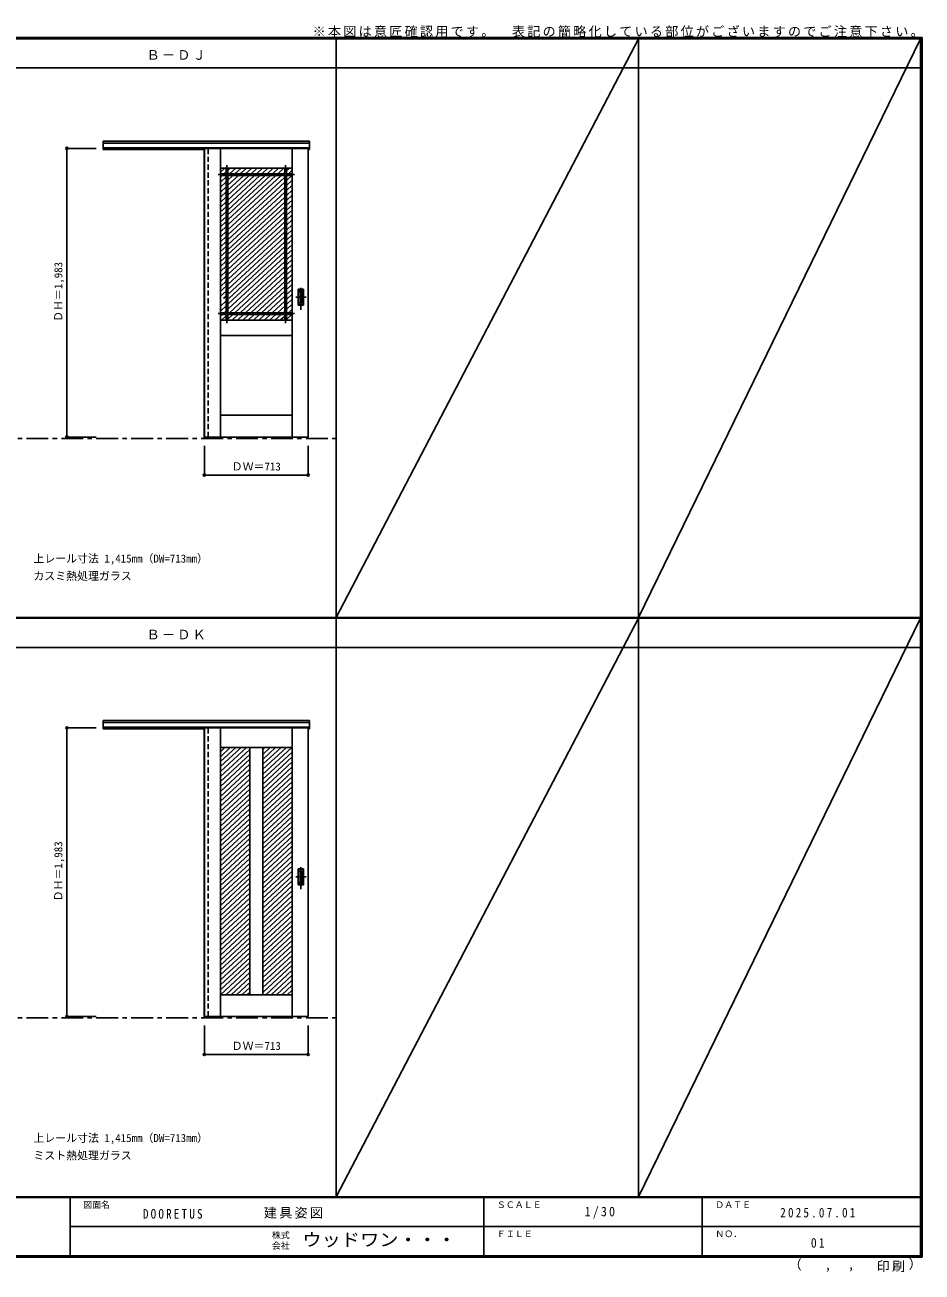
# Model space of a CAD drawing. Units: millimetres, scale not verified. Extents: x -6000 to 5700, y -4307 to 4260.
# Drawn here: x -460 to 5700, y -4307 to 4260 of the extents above; entities that cross this region are included whole.
import ezdxf
from ezdxf.enums import TextEntityAlignment as Align

# ---------------------------------------------------------------- set-up
doc = ezdxf.new("R2010")
doc.units = ezdxf.units.MM
doc.header["$LTSCALE"] = 30
doc.header["$PDMODE"] = 32
doc.header["$PDSIZE"] = 15
doc.linetypes.add('CHAIN1', pattern=[8, 5, -1, 1, -1])
doc.linetypes.add('DASHED1', pattern=[1.8, 1.2, -0.6])
for name, color, linetype in [('0-1_通り芯', 7, 'CHAIN1'), ('0-2_扉', 7, 'Continuous'), ('0-4_枠', 3, 'Continuous'), ('0-6_引手', 7, 'Continuous'), ('0-A_文字', 7, 'Continuous'), ('0-B_寸法', 4, 'Continuous'), ('0-C_ハッチ', 4, 'Continuous'), ('F-1_枠', 6, 'Continuous'), ('F-A_文字', 7, 'Continuous')]:
    doc.layers.add(name, color=color, linetype=linetype)
doc.styles.add('ＭＳ ゴシック', font='')
doc.styles.get('ＭＳ ゴシック').set_extended_font_data('MS Gothic')

msp = doc.modelspace()

# ---------------------------------------------------------------- linework, layer by layer
at = {"layer": '0-1_通り芯'}
for p, q in [((-5490, 1420), (1678, 1420)), ((-5490, -2560.5), (1678, -2560.5))]:
    msp.add_line(p, q, dxfattribs=at)
at = {"layer": '0-2_扉'}
for p, q in [((772, 3412), (772, 1429)), ((772, 3412), (1485, 3412)), ((882, 3412), (882, 1429)), ((1375, 3412), (1375, 1429)), ((1485, 1429), (1485, 3412)), ((882, 3277), (1375, 3277)), ((920.75, 3277), (920.75, 3238.25)), ((933.25, 3277), (933.25, 3238.25)), ((1323.75, 3277), (1323.75, 3238.25)), ((1336.25, 3277), (1336.25, 3238.25)), ((882, 3238.25), (1375, 3238.25)), ((882, 3225.75), (1375, 3225.75)), ((920.75, 3225.75), (920.75, 2283.25)), ((933.25, 3225.75), (933.25, 2283.25)), ((1323.75, 3225.75), (1323.75, 2283.25)), ((1336.25, 3225.75), (1336.25, 2283.25)), ((882, 2283.25), (1375, 2283.25)), ((882, 2270.75), (1375, 2270.75)), ((1071, 2232), (882, 2232)), ((887, 2232), (1375, 2232)), ((920.75, 2270.75), (920.75, 2232)), ((933.25, 2270.75), (933.25, 2232)), ((1323.75, 2270.75), (1323.75, 2232)), ((1336.25, 2270.75), (1336.25, 2232)), ((882, 2127), (1375, 2127)), ((882, 1579), (1375, 1579)), ((772, 1429), (1485, 1429)), ((772, -568.5), (772, -2551.5)), ((772, -568.5), (1485, -568.5)), ((882, -568.5), (882, -2551.5)), ((1375, -568.5), (1375, -2551.5)), ((1485, -568.5), (1485, -2551.5)), ((882, -703.5), (1375, -703.5)), ((1083.5, -703.5), (1083.5, -2401.5)), ((1173.5, -703.5), (1173.5, -2401.5)), ((882, -2401.5), (1375, -2401.5)), ((772, -2551.5), (1485, -2551.5))]:
    msp.add_line(p, q, dxfattribs=at)
at = {"layer": '0-2_扉', "linetype": 'CHAIN1'}
for p, q in [((927, 2210.93), (927, 3297.57)), ((1330, 2210.93), (1330, 3297.57)), ((866.81, 3232), (1390.28, 3232)), ((866.81, 2277), (1390.28, 2277))]:
    msp.add_line(p, q, dxfattribs=at)
at = {"layer": '0-4_枠'}
for p, q in [((78, 3462), (1493, 3462)), ((78, 3405), (78, 3462)), ((78, 3449), (1493, 3449)), ((78, 3417), (1493, 3417)), ((78, 3405), (772, 3405)), ((771, 3417), (771, 1420)), ((799, 3412), (799, 3417)), ((771, 1420), (799, 1420)), ((799, 1429), (799, 1420)), ((78, -518.5), (1493, -518.5)), ((78, -575.5), (78, -518.5)), ((78, -531.5), (1493, -531.5)), ((78, -563.5), (1493, -563.5)), ((78, -575.5), (772, -575.5)), ((771, -563.5), (771, -2560.5)), ((799, -568.5), (799, -563.5)), ((771, -2560.5), (799, -2560.5)), ((799, -2551.5), (799, -2560.5))]:
    msp.add_line(p, q, dxfattribs=at)
at = {"layer": '0-4_枠', "color": 4, "linetype": 'DASHED1'}
for p, q in [((799, 1429), (799, 3412)), ((799, -2551.5), (799, -568.5))]:
    msp.add_line(p, q, dxfattribs=at)
at = {"layer": '0-4_枠'}
for points in [[(1485, 3405), (1493, 3405), (1493, 3462)], [(1485, -575.5), (1493, -575.5), (1493, -518.5)]]:
    msp.add_lwpolyline(points, dxfattribs=at)
at = {"layer": '0-6_引手'}
for p, q in [((1453, 2444.52), (1415, 2444.52)), ((1415, 2334.52), (1415, 2444.52)), ((1446.5, 2428.52), (1421.5, 2428.52)), ((1421.5, 2350.52), (1421.5, 2428.52)), ((1446.5, 2350.52), (1446.5, 2428.52)), ((1453, 2334.52), (1453, 2444.52)), ((1453, 2334.52), (1415, 2334.52)), ((1446.5, 2350.52), (1421.5, 2350.52)), ((1453, -1535.98), (1415, -1535.98)), ((1415, -1645.98), (1415, -1535.98)), ((1453, -1645.98), (1453, -1535.98)), ((1446.5, -1551.98), (1421.5, -1551.98)), ((1421.5, -1629.98), (1421.5, -1551.98)), ((1446.5, -1629.98), (1446.5, -1551.98)), ((1453, -1645.98), (1415, -1645.98)), ((1446.5, -1629.98), (1421.5, -1629.98))]:
    msp.add_line(p, q, dxfattribs=at)
at = {"layer": '0-6_引手', "linetype": 'DASHED1'}
for p, q in [((1418, 2338.52), (1418, 2440.52)), ((1450, 2338.52), (1418, 2338.52)), ((1418, -1641.98), (1418, -1539.98)), ((1450, -1641.98), (1418, -1641.98))]:
    msp.add_line(p, q, dxfattribs=at)
at = {"layer": '0-6_引手', "linetype": 'CHAIN1'}
for p, q in [((1434, 2304.29), (1434, 2475.14)), ((1472.07, 2389.52), (1399.56, 2389.52)), ((1434, -1676.21), (1434, -1505.36)), ((1472.07, -1590.98), (1399.56, -1590.98))]:
    msp.add_line(p, q, dxfattribs=at)
at = {"layer": '0-6_引手', "linetype": 'DASHED1'}
for points in [[(1450, 2338.52), (1450, 2440.52), (1418, 2440.52)], [(1450, -1641.98), (1450, -1539.98), (1418, -1539.98)]]:
    msp.add_lwpolyline(points, dxfattribs=at)
at = {"layer": '0-B_寸法'}
for p, q in [((-172, 3412), (-172, 1429)), ((-172, 3412), (28, 3412)), ((-172, 1429), (28, 1429)), ((772, 1168), (772, 1368)), ((1485, 1168), (1485, 1368)), ((1485, 1168), (772, 1168)), ((-172, -568.5), (-172, -2551.5)), ((-172, -568.5), (28, -568.5)), ((-172, -2551.5), (28, -2551.5)), ((772, -2812.5), (772, -2612.5)), ((1485, -2812.5), (1485, -2612.5)), ((1485, -2812.5), (772, -2812.5))]:
    msp.add_line(p, q, dxfattribs=at)
at = {"layer": '0-B_寸法', "color": 7}
for p in [(-172, 3412), (-172, 1429), (772, 1168), (1485, 1168), (-172, -568.5), (-172, -2551.5), (772, -2812.5), (1485, -2812.5)]:
    msp.add_point(p, dxfattribs=at)
at = {"layer": '0-C_ハッチ'}
for p, q in [((913.35, 3277), (882, 3247.97)), ((950.14, 3277), (933.25, 3261.36)), ((986.94, 3277), (945.09, 3238.25)), ((1023.74, 3277), (981.89, 3238.25)), ((1060.53, 3277), (1018.68, 3238.25)), ((1097.33, 3277), (1055.48, 3238.25)), ((1134.13, 3277), (1092.28, 3238.25)), ((1170.92, 3277), (1129.07, 3238.25)), ((1207.72, 3277), (1165.87, 3238.25)), ((1244.52, 3277), (1202.67, 3238.25)), ((1281.32, 3277), (1239.47, 3238.25)), ((1318.11, 3277), (1276.26, 3238.25)), ((1354.91, 3277), (1336.25, 3259.72)), ((1375, 3261.53), (1349.86, 3238.25)), ((894.79, 3225.75), (882, 3213.9)), ((920.75, 3215.71), (882, 3179.83)), ((920.75, 3181.64), (882, 3145.76)), ((920.75, 3249.78), (908.29, 3238.25)), ((968.39, 3225.75), (933.25, 3193.22)), ((1041.98, 3225.75), (933.25, 3125.07)), ((1005.18, 3225.75), (933.25, 3159.14)), ((1078.78, 3225.75), (933.25, 3091)), ((1115.57, 3225.75), (933.25, 3056.93)), ((1152.37, 3225.75), (933.25, 3022.86)), ((1189.17, 3225.75), (933.25, 2988.79)), ((1225.97, 3225.75), (933.25, 2954.72)), ((1262.76, 3225.75), (933.25, 2920.65)), ((1299.56, 3225.75), (933.25, 2886.58)), ((1323.75, 3214.08), (933.25, 2852.5)), ((1323.75, 3180.01), (933.25, 2818.43)), ((1323.75, 3248.15), (1313.06, 3238.25)), ((1336.36, 3225.75), (1336.25, 3225.65)), ((1373.15, 3225.75), (1336.25, 3191.58)), ((1375, 3193.39), (1336.25, 3157.51)), ((920.75, 3147.57), (882, 3111.69)), ((920.75, 3113.5), (882, 3077.62)), ((1323.75, 3145.94), (933.25, 2784.36)), ((1323.75, 3111.87), (933.25, 2750.29)), ((1375, 3159.32), (1336.25, 3123.44)), ((1375, 3125.25), (1336.25, 3089.37)), ((1375, 3091.18), (1336.25, 3055.3)), ((920.75, 3079.43), (882, 3043.55)), ((920.75, 3045.36), (882, 3009.48)), ((920.75, 3011.29), (882, 2975.41)), ((1323.75, 3077.79), (933.25, 2716.22)), ((1323.75, 3043.72), (933.25, 2682.15)), ((1323.75, 3009.65), (933.25, 2648.08)), ((1375, 3057.11), (1336.25, 3021.23)), ((1375, 3023.04), (1336.25, 2987.16)), ((920.75, 2977.21), (882, 2941.34)), ((920.75, 2943.14), (882, 2907.26)), ((1323.75, 2975.58), (933.25, 2614.01)), ((1323.75, 2941.51), (933.25, 2579.94)), ((1375, 2988.96), (1336.25, 2953.08)), ((1375, 2954.89), (1336.25, 2919.01)), ((1375, 2920.82), (1336.25, 2884.94)), ((920.75, 2909.07), (882, 2873.19)), ((920.75, 2875), (882, 2839.12)), ((920.75, 2840.93), (882, 2805.05)), ((1323.75, 2907.44), (933.25, 2545.87)), ((1323.75, 2873.37), (933.25, 2511.79)), ((1323.75, 2839.3), (933.25, 2477.72)), ((1375, 2886.75), (1336.25, 2850.87)), ((1375, 2852.68), (1336.25, 2816.8)), ((920.75, 2806.86), (882, 2770.98)), ((920.75, 2772.79), (882, 2736.91)), ((1323.75, 2805.23), (933.25, 2443.65)), ((1323.75, 2771.15), (933.25, 2409.58)), ((1375, 2818.61), (1336.25, 2782.73)), ((1375, 2784.54), (1336.25, 2748.66)), ((1375, 2750.47), (1336.25, 2714.59)), ((920.75, 2738.72), (882, 2702.84)), ((920.75, 2704.65), (882, 2668.77)), ((920.75, 2670.58), (882, 2634.7)), ((1323.75, 2703.01), (933.25, 2341.44)), ((1323.75, 2668.94), (933.25, 2307.37)), ((1323.75, 2737.08), (939.15, 2380.97)), ((1375, 2716.4), (1336.25, 2680.52)), ((1375, 2682.32), (1336.25, 2646.44)), ((920.75, 2636.5), (882, 2600.62)), ((920.75, 2602.43), (882, 2566.55)), ((1323.75, 2634.87), (944, 2283.25)), ((1323.75, 2600.8), (980.8, 2283.25)), ((1375, 2648.25), (1336.25, 2612.37)), ((1375, 2614.18), (1336.25, 2578.3)), ((1375, 2580.11), (1336.25, 2544.23)), ((920.75, 2568.36), (882, 2532.48)), ((920.75, 2534.29), (882, 2498.41)), ((920.75, 2500.22), (882, 2464.34)), ((1323.75, 2566.73), (1017.59, 2283.25)), ((1323.75, 2532.66), (1054.39, 2283.25)), ((1323.75, 2498.59), (1091.19, 2283.25)), ((1375, 2546.04), (1336.25, 2510.16)), ((1375, 2511.97), (1336.25, 2476.09)), ((920.75, 2466.15), (882, 2430.27)), ((920.75, 2432.08), (882, 2396.2)), ((1323.75, 2464.52), (1127.98, 2283.25)), ((1323.75, 2430.44), (1164.78, 2283.25)), ((1375, 2477.9), (1336.25, 2442.02)), ((1375, 2443.83), (1336.25, 2407.95)), ((1375, 2409.76), (1336.25, 2373.88)), ((887.8, 2367.5), (882, 2362.13)), ((920.75, 2363.94), (882, 2328.06)), ((920.75, 2329.86), (882, 2293.99)), ((920.75, 2398.01), (902.92, 2381.5)), ((1323.75, 2396.37), (1201.58, 2283.25)), ((1323.75, 2362.3), (1238.37, 2283.25)), ((1323.75, 2328.23), (1275.17, 2283.25)), ((1375, 2375.68), (1336.25, 2339.81)), ((1375, 2341.61), (1336.25, 2305.73)), ((893.7, 2270.75), (882, 2259.91)), ((920.75, 2261.72), (888.65, 2232)), ((920.75, 2295.79), (907.2, 2283.25)), ((967.3, 2270.75), (933.25, 2239.23)), ((1004.09, 2270.75), (962.24, 2232)), ((1040.89, 2270.75), (999.04, 2232)), ((1077.69, 2270.75), (1035.84, 2232)), ((1114.48, 2270.75), (1072.63, 2232)), ((1151.28, 2270.75), (1109.43, 2232)), ((1188.08, 2270.75), (1146.23, 2232)), ((1224.87, 2270.75), (1183.02, 2232)), ((1261.67, 2270.75), (1219.82, 2232)), ((1298.47, 2270.75), (1256.62, 2232)), ((1323.75, 2260.09), (1293.41, 2232)), ((1323.75, 2294.16), (1311.97, 2283.25)), ((1372.06, 2270.75), (1336.25, 2237.59)), ((1375, 2307.54), (1348.76, 2283.25)), ((1375, 2239.4), (1367.01, 2232)), ((950.14, -703.5), (882, -766.6)), ((986.94, -703.5), (882, -800.67)), ((1023.74, -703.5), (882, -834.74)), ((1060.53, -703.5), (882, -868.81)), ((913.35, -703.5), (882, -732.53)), ((1083.5, -716.31), (882, -902.88)), ((1083.5, -750.38), (882, -936.95)), ((1187.82, -703.5), (1173.5, -716.75)), ((1224.61, -703.5), (1173.5, -750.83)), ((1261.41, -703.5), (1173.5, -784.9)), ((1298.2, -703.5), (1173.5, -818.97)), ((1335, -703.5), (1173.5, -853.04)), ((1371.8, -703.5), (1173.5, -887.11)), ((1375, -734.61), (1173.5, -921.18)), ((1375, -768.68), (1173.5, -955.25)), ((1083.5, -784.45), (882, -971.02)), ((1083.5, -818.52), (882, -1005.09)), ((1083.5, -852.59), (882, -1039.16)), ((1375, -802.75), (1173.5, -989.32)), ((1375, -836.82), (1173.5, -1023.39)), ((1083.5, -886.66), (882, -1073.24)), ((1083.5, -920.73), (882, -1107.31)), ((1375, -870.89), (1173.5, -1057.46)), ((1375, -904.96), (1173.5, -1091.54)), ((1375, -939.03), (1173.5, -1125.61)), ((1083.5, -954.8), (882, -1141.38)), ((1083.5, -988.87), (882, -1175.45)), ((1083.5, -1022.95), (882, -1209.52)), ((1375, -973.1), (1173.5, -1159.68)), ((1375, -1007.17), (1173.5, -1193.75)), ((1083.5, -1057.02), (882, -1243.59)), ((1083.5, -1091.09), (882, -1277.66)), ((1375, -1041.25), (1173.5, -1227.82)), ((1375, -1075.32), (1173.5, -1261.89)), ((1375, -1109.39), (1173.5, -1295.96)), ((1083.5, -1125.16), (882, -1311.73)), ((1083.5, -1159.23), (882, -1345.8)), ((1083.5, -1193.3), (882, -1379.88)), ((1375, -1143.46), (1173.5, -1330.03)), ((1375, -1177.53), (1173.5, -1364.1)), ((1083.5, -1227.37), (882, -1413.95)), ((1083.5, -1261.44), (882, -1448.02)), ((1375, -1211.6), (1173.5, -1398.18)), ((1375, -1245.67), (1173.5, -1432.25)), ((1375, -1279.74), (1173.5, -1466.32)), ((1083.5, -1295.51), (882, -1482.09)), ((1083.5, -1329.59), (882, -1516.16)), ((1083.5, -1363.66), (882, -1550.23)), ((1375, -1313.81), (1173.5, -1500.39)), ((1375, -1347.89), (1173.5, -1534.46)), ((1083.5, -1397.73), (882, -1584.3)), ((1083.5, -1431.8), (882, -1618.37)), ((1375, -1381.96), (1173.5, -1568.53)), ((1375, -1416.03), (1173.5, -1602.6)), ((1375, -1450.1), (1173.5, -1636.67)), ((1083.5, -1465.87), (882, -1652.44)), ((1083.5, -1499.94), (882, -1686.51)), ((1083.5, -1534.01), (882, -1720.59)), ((1375, -1484.17), (1173.5, -1670.74)), ((1375, -1518.24), (1173.5, -1704.81)), ((1083.5, -1568.08), (882, -1754.66)), ((1083.5, -1602.15), (882, -1788.73)), ((1375, -1552.31), (1173.5, -1738.89)), ((1375, -1586.38), (1173.5, -1772.96)), ((1375, -1620.45), (1173.5, -1807.03)), ((1083.5, -1636.22), (882, -1822.8)), ((1083.5, -1670.3), (882, -1856.87)), ((1083.5, -1704.37), (882, -1890.94)), ((1375, -1654.52), (1173.5, -1841.1)), ((1375, -1688.6), (1173.5, -1875.17)), ((1083.5, -1738.44), (882, -1925.01)), ((1083.5, -1772.51), (882, -1959.08)), ((1375, -1722.67), (1173.5, -1909.24)), ((1375, -1756.74), (1173.5, -1943.31)), ((1375, -1790.81), (1173.5, -1977.38)), ((1083.5, -1806.58), (882, -1993.15)), ((1083.5, -1840.65), (882, -2027.23)), ((1083.5, -1874.72), (882, -2061.3)), ((1375, -1824.88), (1173.5, -2011.45)), ((1375, -1858.95), (1173.5, -2045.53)), ((1083.5, -1908.79), (882, -2095.37)), ((1083.5, -1942.86), (882, -2129.44)), ((1375, -1893.02), (1173.5, -2079.6)), ((1375, -1927.09), (1173.5, -2113.67)), ((1375, -1961.16), (1173.5, -2147.74)), ((1083.5, -1976.94), (882, -2163.51)), ((1083.5, -2011.01), (882, -2197.58)), ((1083.5, -2045.08), (882, -2231.65)), ((1375, -1995.24), (1173.5, -2181.81)), ((1375, -2029.31), (1173.5, -2215.88)), ((1083.5, -2079.15), (882, -2265.72)), ((1083.5, -2113.22), (882, -2299.79)), ((1375, -2063.38), (1173.5, -2249.95)), ((1375, -2097.45), (1173.5, -2284.02)), ((1375, -2131.52), (1173.5, -2318.09)), ((1083.5, -2147.29), (882, -2333.86)), ((1083.5, -2181.36), (882, -2367.94)), ((1083.5, -2215.43), (882, -2402.01)), ((1375, -2165.59), (1173.5, -2352.16)), ((1375, -2199.66), (1173.5, -2386.24)), ((1083.5, -2249.5), (919.34, -2401.5)), ((1083.5, -2283.57), (956.14, -2401.5)), ((1375, -2233.73), (1193.81, -2401.5)), ((1375, -2267.8), (1230.61, -2401.5)), ((1375, -2301.87), (1267.41, -2401.5)), ((1083.5, -2317.65), (992.94, -2401.5)), ((1083.5, -2351.72), (1029.73, -2401.5)), ((1083.5, -2385.79), (1066.53, -2401.5)), ((1375, -2335.95), (1304.2, -2401.5)), ((1375, -2370.02), (1341, -2401.5))]:
    msp.add_line(p, q, dxfattribs=at)
at = {"layer": 'F-1_枠'}
for p, q in [((-6000, 4175), (5700, 4175)), ((-6000, 4170), (5700, 4170)), ((-6000, 4165), (5700, 4165)), ((1678, -3790), (1678, 4175)), ((3752, -3790), (3752, 4175)), ((5690, 4175), (5690, -4205)), ((5695, 4175), (5695, -4205)), ((5700, 4175), (5700, -4205)), ((-6000, 3965), (5700, 3965)), ((-6000, 190.5), (5700, 190.5)), ((-6000, 187.5), (5700, 187.5)), ((-6000, 184.5), (5700, 184.5)), ((-6000, -15.5), (5700, -15.5)), ((5700, -3790), (-6000, -3790)), ((5700, -3795), (-6000, -3795)), ((-150, -3795), (-150, -4195)), ((2690, -3795), (2690, -4195)), ((4190, -3795), (4190, -4195)), ((-150, -3995), (5690, -3995.01)), ((5700, -4195), (-6000, -4195)), ((5700, -4200), (-6000, -4200)), ((5700, -4205), (-6000, -4205))]:
    msp.add_line(p, q, dxfattribs=at)
at = {"layer": 'F-A_文字'}
for p, q in [((1678, 190.5), (3752, 4165)), ((3752, 190.5), (5690, 4165)), ((1678, -3790), (3752, 184.5)), ((3752, -3790), (5690, 184.5))]:
    msp.add_line(p, q, dxfattribs=at)

# ---------------------------------------------------------------- texts
at = {"layer": '0-A_文字', "style": 'ＭＳ ゴシック'}
for s, p in [('上レール寸法 1,415mm（DW=713mm）', (-402, 550.5)), ('カスミ熱処理ガラス', (-402, 430.5)), ('上レール寸法 1,415mm（DW=713mm）', (-402, -3430)), ('ミスト熱処理ガラス', (-402, -3550))]:
    msp.add_text(s, height=54.99, dxfattribs=at).set_placement(p, align=Align.BOTTOM_LEFT)
at = {"layer": '0-A_文字', "char_height": 65.98, "attachment_point": 7, "style": 'ＭＳ ゴシック'}
for s, insert in [('\\T1.17;※本図は意匠確認用です。\u3000表記の簡略化している部位がございますのでご注意下さい。', (1515, 4175)), ('\\T1.17;Ｂ－ＤＪ', (375.5, 4020)), ('\\T1.17;Ｂ－ＤＫ', (375.5, 39.5))]:
    msp.add_mtext(s, dxfattribs=dict(at, insert=insert))
at = {"layer": '0-B_寸法', "color": 7, "style": 'ＭＳ ゴシック'}
for p in [(-187, 2220.25), (-187, -1760.25)]:
    msp.add_text('ＤＨ＝1,983', height=54.99, rotation=90, dxfattribs=at).set_placement(p, align=Align.BOTTOM_LEFT)
for p in [(959.75, 1183), (959.75, -2797.5)]:
    msp.add_text('ＤＷ＝713', height=54.99, dxfattribs=at).set_placement(p, align=Align.BOTTOM_LEFT)
at = {"layer": 'F-A_文字', "style": 'ＭＳ ゴシック'}
for s, height, p in [('図面名', 43.99, (-60, -3880)), ('ＳＣＡＬＥ', 43.99, (2780, -3880)), ('ＤＡＴＥ', 43.99, (4280, -3880)), ('株式', 43.99, (1235, -4089)), ('ＦＩＬＥ', 43.99, (2780, -4080)), ('ＮＯ．', 43.99, (4280, -4080)), ('会社', 43.99, (1235, -4161)), ('（', 65.98, (4784.03, -4308.31)), (',', 65.98, (5031.28, -4308.31)), (',', 65.98, (5190.2, -4305.53)), ('）', 65.98, (5608.4, -4304.13))]:
    msp.add_text(s, height=height, dxfattribs=at).set_placement(p, align=Align.BOTTOM_LEFT)
at = {"layer": 'F-A_文字', "style": 'ＭＳ ゴシック', "width": 1.1}
msp.add_text('ウッドワン・・・', height=87.98, dxfattribs=at).set_placement((1445, -4155), align=Align.BOTTOM_LEFT)
at = {"layer": 'F-A_文字', "char_height": 65.98, "attachment_point": 7, "style": 'ＭＳ ゴシック'}
for s, insert in [('\\T1.38;\\W0.9;1/30', (3383.75, -3940)), ('\\T1.39;\\W0.85;DOORETUS', (350, -3940.79)), ('\\T1.17;建具姿図', (1180.42, -3940)), ('\\T1.39;\\W0.85;2025.07.01', (4726.25, -3932.5)), ('\\T1.36;\\W0.9;01', (4936.25, -4140)), ('\\T1.17;印刷', (5388.15, -4306.92))]:
    msp.add_mtext(s, dxfattribs=dict(at, insert=insert))

doc.saveas('drawing.dxf')
